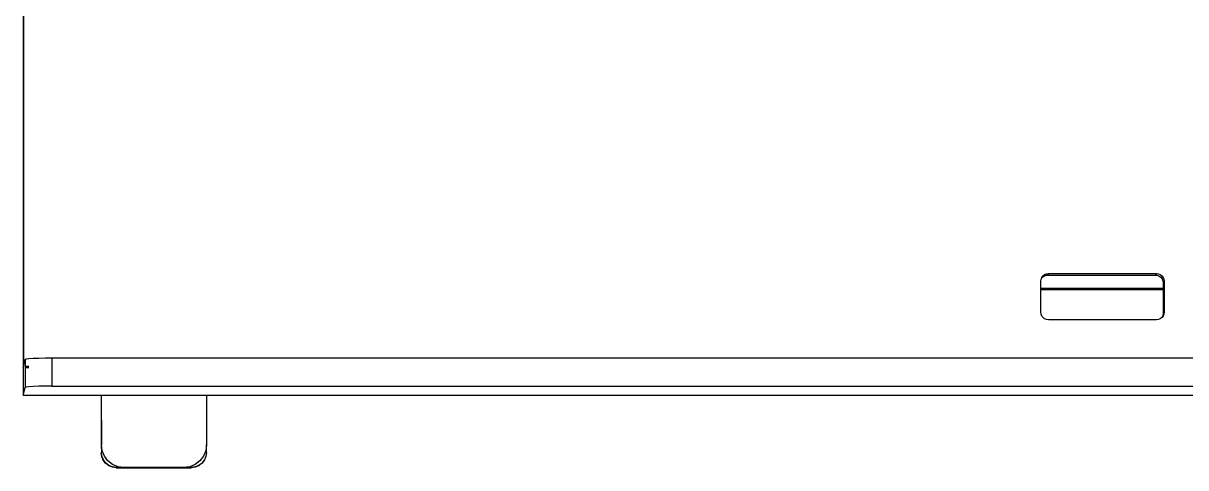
# Model space of a CAD drawing. Header units: metres. Extents: x -4.2 to 4.2, y -5.7 to 5.7.
# Drawn here: x 0.285 to 0.882, y 1.099 to 1.327 of the extents above; entities that cross this region are included whole.
import ezdxf

# ---------------------------------------------------------------- set-up
doc = ezdxf.new("R2010")
doc.units = ezdxf.units.M

msp = doc.modelspace()

# ---------------------------------------------------------------- linework, layer by layer
for p, q in [((0.28528, 1.70656), (0.28528, 1.15032)), ((0.28546, 1.70762), (0.28546, 1.15104)), ((0.808, 1.19459), (0.80813, 1.19562)), ((0.808, 1.19092), (0.808, 1.19459)), ((0.80813, 1.19562), (0.80845, 1.19638)), ((0.80845, 1.19638), (0.80865, 1.19664)), ((0.80845, 1.19638), (0.80853, 1.19657)), ((0.80853, 1.19657), (0.80915, 1.19738)), ((0.80865, 1.19664), (0.80947, 1.19727)), ((0.80915, 1.19738), (0.80997, 1.19801)), ((0.80947, 1.19727), (0.81042, 1.19766)), ((0.80997, 1.19801), (0.81093, 1.19841)), ((0.81042, 1.19766), (0.81145, 1.1978)), ((0.81093, 1.19841), (0.81195, 1.19854)), ((0.81195, 1.19854), (0.81145, 1.1978)), ((0.81145, 1.1978), (0.86683, 1.1978)), ((0.81195, 1.19854), (0.86737, 1.19854)), ((0.86737, 1.19854), (0.86683, 1.1978)), ((0.86683, 1.1978), (0.86785, 1.19766)), ((0.86737, 1.19854), (0.8684, 1.19841)), ((0.86785, 1.19766), (0.86881, 1.19727)), ((0.8684, 1.19841), (0.86935, 1.19801)), ((0.86881, 1.19727), (0.86963, 1.19664)), ((0.86935, 1.19801), (0.87017, 1.19738)), ((0.86963, 1.19664), (0.87026, 1.19582)), ((0.87017, 1.19738), (0.8708, 1.19656)), ((0.87026, 1.19582), (0.87065, 1.19487)), ((0.87065, 1.19487), (0.87079, 1.19384)), ((0.87133, 1.19459), (0.87079, 1.19384)), ((0.8708, 1.19656), (0.87119, 1.19561)), ((0.87119, 1.19561), (0.87133, 1.19459)), ((0.87133, 1.19459), (0.87133, 1.17875)), ((0.87079, 1.19092), (0.808, 1.19092)), ((0.808, 1.19088), (0.808, 1.19092)), ((0.808, 1.19088), (0.87079, 1.19088)), ((0.808, 1.19021), (0.808, 1.19088)), ((0.87079, 1.19021), (0.808, 1.19021)), ((0.808, 1.17876), (0.808, 1.19021)), ((0.87079, 1.19384), (0.87079, 1.19092)), ((0.87079, 1.19092), (0.87079, 1.19088)), ((0.87079, 1.19088), (0.87079, 1.19021)), ((0.87079, 1.19021), (0.87079, 1.17802)), ((0.80813, 1.17773), (0.808, 1.17876)), ((0.80853, 1.17678), (0.80813, 1.17773)), ((0.80916, 1.17596), (0.80853, 1.17678)), ((0.87065, 1.17699), (0.87028, 1.1761)), ((0.8708, 1.17677), (0.87028, 1.1761)), ((0.87079, 1.17802), (0.87065, 1.17699)), ((0.87133, 1.17875), (0.87079, 1.17802)), ((0.87119, 1.17773), (0.8708, 1.17677)), ((0.87133, 1.17875), (0.87119, 1.17773)), ((0.80998, 1.17533), (0.80916, 1.17596)), ((0.81093, 1.17494), (0.80998, 1.17533)), ((0.81196, 1.1748), (0.81093, 1.17494)), ((0.86738, 1.1748), (0.81196, 1.1748)), ((0.8684, 1.17494), (0.86738, 1.1748)), ((0.86936, 1.17533), (0.8684, 1.17494)), ((0.87018, 1.17596), (0.86936, 1.17533)), ((0.87028, 1.1761), (0.87018, 1.17596)), ((0.28546, 1.15104), (0.2863, 1.15444)), ((0.2868, 1.15461), (0.2863, 1.15444)), ((0.2863, 1.15444), (0.2863, 1.14014)), ((0.28819, 1.15478), (0.2868, 1.15461)), ((0.29037, 1.15492), (0.28819, 1.15478)), ((0.2932, 1.15503), (0.29037, 1.15492)), ((0.29647, 1.1551), (0.2932, 1.15503)), ((0.29997, 1.15512), (0.29647, 1.1551)), ((1.3853, 1.15512), (0.29997, 1.15512)), ((0.29997, 1.15512), (0.29997, 1.14082)), ((0.28528, 1.15032), (0.28546, 1.15104)), ((0.28528, 1.15032), (0.28528, 1.13608)), ((0.2868, 1.15104), (0.28819, 1.15104)), ((0.2868, 1.15032), (0.28819, 1.15032)), ((0.29037, 1.14062), (0.28819, 1.14048)), ((0.2932, 1.14073), (0.29037, 1.14062)), ((0.29647, 1.14079), (0.2932, 1.14073)), ((0.29997, 1.14082), (0.29647, 1.14079)), ((0.29997, 1.14082), (1.3853, 1.14082)), ((0.28528, 1.13608), (0.2863, 1.14014)), ((0.28528, 1.13608), (0.32535, 1.13608)), ((0.2868, 1.14032), (0.2863, 1.14014)), ((0.28819, 1.14048), (0.2868, 1.14032)), ((0.32535, 1.13608), (0.3254, 1.11063)), ((0.32535, 1.13608), (0.3254, 1.13608)), ((0.3254, 1.11063), (0.3254, 1.13608)), ((0.3254, 1.13608), (0.37938, 1.13608)), ((0.37938, 1.13608), (0.37938, 1.11063)), ((0.37938, 1.13608), (1.26637, 1.13608)), ((0.3254, 1.11063), (0.32535, 1.11048)), ((0.32535, 1.11048), (0.3254, 1.10678)), ((0.3254, 1.10678), (0.32535, 1.10663)), ((0.32562, 1.10463), (0.32535, 1.10663)), ((0.32579, 1.10764), (0.3254, 1.11063)), ((0.32566, 1.10478), (0.3254, 1.10678)), ((0.32643, 1.10292), (0.32566, 1.10478)), ((0.32695, 1.10485), (0.32579, 1.10764)), ((0.32879, 1.10245), (0.32695, 1.10485)), ((0.37783, 1.10485), (0.376, 1.10245)), ((0.37899, 1.10764), (0.37783, 1.10485)), ((0.37938, 1.11063), (0.37899, 1.10764)), ((0.37912, 1.10478), (0.37907, 1.10463)), ((0.37938, 1.10678), (0.37912, 1.10478)), ((0.37938, 1.10678), (0.37938, 1.11063)), ((0.32639, 1.10277), (0.32562, 1.10463)), ((0.32761, 1.10118), (0.32639, 1.10277)), ((0.32766, 1.10132), (0.32643, 1.10292)), ((0.32921, 1.09995), (0.32761, 1.10118)), ((0.32925, 1.1001), (0.32766, 1.10132)), ((0.33118, 1.10061), (0.32879, 1.10245)), ((0.33107, 1.09918), (0.32921, 1.09995)), ((0.33111, 1.09933), (0.32925, 1.1001)), ((0.33306, 1.09892), (0.33107, 1.09918)), ((0.33311, 1.09906), (0.33111, 1.09933)), ((0.33397, 1.09946), (0.33118, 1.10061)), ((0.33311, 1.09906), (0.33306, 1.09892)), ((0.33306, 1.09892), (0.33692, 1.09892)), ((0.33311, 1.09906), (0.33697, 1.09906)), ((0.33697, 1.09906), (0.33397, 1.09946)), ((0.33697, 1.09906), (0.33692, 1.09892)), ((0.33692, 1.09892), (0.36777, 1.09892)), ((0.36782, 1.09906), (0.33697, 1.09906)), ((0.36782, 1.09906), (0.36777, 1.09892)), ((0.36777, 1.09892), (0.37162, 1.09892)), ((0.37081, 1.09946), (0.36782, 1.09906)), ((0.36782, 1.09906), (0.37167, 1.09906)), ((0.3736, 1.10061), (0.37081, 1.09946)), ((0.37362, 1.09918), (0.37162, 1.09892)), ((0.37167, 1.09906), (0.37162, 1.09892)), ((0.37367, 1.09933), (0.37167, 1.09906)), ((0.376, 1.10245), (0.3736, 1.10061)), ((0.37548, 1.09995), (0.37362, 1.09918)), ((0.37553, 1.1001), (0.37367, 1.09933)), ((0.37707, 1.10118), (0.37548, 1.09995)), ((0.37713, 1.10132), (0.37553, 1.1001)), ((0.3783, 1.10277), (0.37707, 1.10118)), ((0.37835, 1.10292), (0.37713, 1.10132)), ((0.37835, 1.10292), (0.3783, 1.10277)), ((0.37907, 1.10463), (0.37835, 1.10292))]:
    msp.add_line(p, q)

doc.saveas('drawing.dxf')
